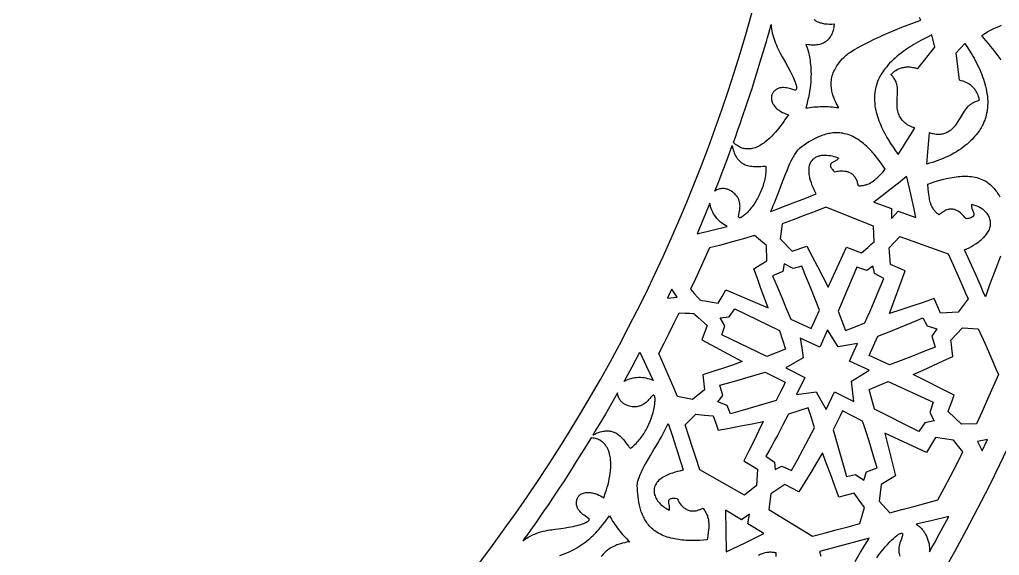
# Model space of a CAD drawing. Extents: x -540 to 540, y -540 to 540.
# Drawn here: x 189.2 to 413.3, y -222.4 to -99.8 of the extents above; entities that cross this region are included whole.
import ezdxf

# ---------------------------------------------------------------- set-up
doc = ezdxf.new("R2010")
doc.units = 0
doc.layers.add('LAYER_1', color=18, linetype='CONTINUOUS')
doc.layers.add('LAYER_2', color=174, linetype='CONTINUOUS')

msp = doc.modelspace()

# ---------------------------------------------------------------- linework, layer by layer
at = {"layer": 'LAYER_1'}
msp.add_lwpolyline([(0, 540, 0.414214), (-540, 0, 0.414214), (0, -540, 0.414214), (540, 0, 0.414214)], format="xyb", close=True, dxfattribs=at)
for points in [[(370.9, -99.78), (371.04, -99.89), (371.18, -100), (371.34, -100.11), (371.57, -100.24), (371.81, -100.35), (372.05, -100.45), (372.3, -100.54), (372.56, -100.61), (372.82, -100.68), (373.08, -100.73), (373.35, -100.77), (373.62, -100.8), (373.9, -100.82), (374.44, -100.85), (374.99, -100.85), (375.53, -100.84), (375.51, -101.09), (375.48, -101.32), (375.44, -101.62), (375.37, -101.96), (375.28, -102.34), (375.22, -102.54), (375.15, -102.75), (375.07, -102.96), (374.98, -103.17), (374.87, -103.38), (374.76, -103.59), (374.63, -103.8), (374.49, -104), (374.34, -104.2), (374.17, -104.39), (373.98, -104.57), (373.78, -104.75), (373.56, -104.91), (373.32, -105.07), (373.06, -105.2), (372.79, -105.33), (372.49, -105.43), (372.18, -105.52), (371.84, -105.59), (371.48, -105.64), (371.17, -105.67), (370.87, -105.68), (370.57, -105.67), (370.26, -105.66), (369.96, -105.64), (369.65, -105.6), (369.05, -105.52), (369.2, -105.92), (369.33, -106.28), (369.49, -106.74), (369.65, -107.32), (369.73, -107.64), (369.81, -107.99), (369.88, -108.37), (369.96, -108.77), (370.02, -109.2), (370.08, -109.65), (370.14, -110.13), (370.18, -110.63), (370.21, -111.15), (370.23, -111.7), (370.24, -112.27), (370.23, -112.87), (370.2, -113.49), (370.16, -114.13), (370.1, -114.79), (370.02, -115.48), (369.92, -116.19), (369.79, -116.92), (369.64, -117.67), (369.47, -118.45), (369.26, -119.24), (369.03, -120.06), (369.5, -119.99), (369.97, -119.92), (370.44, -119.87), (370.91, -119.82), (371.38, -119.78), (371.85, -119.76), (372.33, -119.74), (372.8, -119.73), (373.27, -119.72), (373.75, -119.73), (374.22, -119.75), (374.69, -119.78), (375.17, -119.81), (375.64, -119.86), (376.1, -119.92), (376.57, -119.98), (376.41, -119.7), (376.22, -119.37), (376.02, -118.99), (375.82, -118.57), (375.61, -118.11), (375.42, -117.62), (375.33, -117.36), (375.24, -117.09), (375.16, -116.82), (375.09, -116.53), (375.03, -116.24), (374.97, -115.95), (374.93, -115.64), (374.89, -115.34), (374.87, -115.02), (374.86, -114.7), (374.86, -114.38), (374.88, -114.05), (374.91, -113.72), (374.96, -113.38), (375.03, -113.04), (375.11, -112.7), (375.22, -112.35), (375.34, -112), (375.49, -111.65), (375.66, -111.3), (375.9, -110.86), (376.16, -110.43), (376.44, -110.02), (376.75, -109.61), (377.07, -109.22), (377.4, -108.85), (377.74, -108.48), (378.1, -108.13), (378.28, -107.96), (378.48, -107.8), (378.71, -107.62), (378.96, -107.45), (379.24, -107.26), (379.55, -107.07), (380.22, -106.67), (380.99, -106.24), (381.86, -105.78), (382.81, -105.29), (383.84, -104.76), (384.54, -104.42), (385.25, -104.08), (385.95, -103.75), (386.66, -103.42), (388.09, -102.79), (389.53, -102.18), (390.98, -101.6), (392.44, -101.03), (393.9, -100.47), (395.37, -99.93), (395.03, -99.38)], [(413.73, -109.07), (413.27, -108.43), (412.79, -107.79), (412.31, -107.15), (411.82, -106.52), (411.33, -105.9), (410.82, -105.28), (410.32, -104.66), (409.8, -104.05), (409.28, -103.45), (409.96, -103.02), (410.63, -102.63), (411.29, -102.27), (411.93, -101.95), (412.56, -101.65), (413.18, -101.38), (413.79, -101.14)], [(413.55, -153.95), (412.87, -155.8), (412.11, -157.78), (411.6, -159.15), (411.1, -160.53), (410.14, -163.3), (409.57, -161.94), (408.99, -160.59), (407.8, -157.89), (406.58, -155.19), (405.36, -152.51), (405.86, -152.28), (406.38, -152.02), (406.91, -151.74), (407.43, -151.44), (407.95, -151.11), (408.46, -150.76), (408.71, -150.58), (408.95, -150.39), (409.18, -150.2), (409.41, -150), (409.62, -149.8), (409.83, -149.59), (410.03, -149.38), (410.22, -149.16), (410.39, -148.94), (410.56, -148.71), (410.7, -148.48), (410.84, -148.25), (410.96, -148.01), (411.06, -147.76), (411.15, -147.51), (411.22, -147.26), (411.27, -147), (411.3, -146.74), (411.3, -146.48), (411.29, -146.21), (411.26, -145.95), (411.22, -145.7), (411.16, -145.46), (411.08, -145.22), (410.99, -145), (410.89, -144.79), (410.78, -144.59), (410.66, -144.4), (410.53, -144.22), (410.39, -144.05), (410.25, -143.89), (410.09, -143.73), (409.93, -143.59), (409.77, -143.45), (409.6, -143.32), (409.43, -143.2), (409.08, -142.98), (408.73, -142.79), (408.38, -142.62), (408.04, -142.48), (407.72, -142.36), (407.43, -142.26), (406.95, -142.12), (406.93, -142.21), (406.92, -142.29), (406.92, -142.47), (406.94, -142.65), (406.99, -142.83), (407.05, -143.02), (407.12, -143.21), (407.27, -143.58), (407.34, -143.76), (407.4, -143.94), (407.45, -144.12), (407.48, -144.28), (407.48, -144.44), (407.47, -144.52), (407.46, -144.59), (407.43, -144.66), (407.4, -144.73), (407.35, -144.8), (407.3, -144.86), (407.22, -144.93), (407.14, -145), (406.96, -145.11), (406.76, -145.2), (406.56, -145.27), (406.34, -145.32), (406.13, -145.36), (405.7, -145.44), (405.45, -145.11), (405.29, -144.92), (405.11, -144.71), (404.9, -144.49), (404.67, -144.27), (404.42, -144.06), (404.15, -143.85), (403.86, -143.67), (403.71, -143.58), (403.55, -143.51), (403.39, -143.44), (403.23, -143.37), (403.06, -143.32), (402.88, -143.28), (402.7, -143.24), (402.52, -143.22), (402.33, -143.21), (402.14, -143.21), (401.95, -143.23), (401.75, -143.26), (401.55, -143.31), (401.34, -143.37), (401.09, -143.47), (400.84, -143.58), (400.6, -143.71), (400.37, -143.86), (400.14, -144.01), (399.92, -144.18), (399.49, -144.53), (399.3, -144.38), (399.13, -144.23), (398.97, -144.08), (398.81, -143.92), (398.67, -143.76), (398.54, -143.6), (398.41, -143.43), (398.29, -143.27), (398.08, -142.94), (397.91, -142.6), (397.75, -142.27), (397.63, -141.94), (397.52, -141.62), (397.44, -141.3), (397.37, -141), (397.32, -140.72), (397.24, -140.21), (397.19, -139.79), (397.12, -139.21), (397.07, -138.63), (396.99, -137.47), (397.8, -137.19), (398.63, -136.91), (399.48, -136.66), (400.35, -136.41), (401.22, -136.2), (401.67, -136.1), (402.11, -136.01), (402.56, -135.93), (403, -135.85), (403.45, -135.79), (403.89, -135.74), (404.33, -135.7), (404.77, -135.68), (405.21, -135.66), (405.64, -135.66), (406.08, -135.68), (406.5, -135.71), (406.93, -135.75), (407.34, -135.81), (407.76, -135.89), (408.16, -135.99), (408.56, -136.1), (408.95, -136.24), (409.33, -136.39), (409.71, -136.57), (410.08, -136.76), (410.43, -136.98), (410.7, -137.17), (410.95, -137.36), (411.2, -137.56), (411.44, -137.78), (411.67, -138), (411.9, -138.23), (412.11, -138.48), (412.32, -138.73), (412.52, -138.98), (412.71, -139.25), (412.89, -139.52), (413.07, -139.8), (413.24, -140.09), (413.4, -140.38)], [(312.78, -222.45), (313.4, -222.23), (313.99, -222), (314.56, -221.76), (315.12, -221.51), (315.65, -221.24), (316.17, -220.97), (316.67, -220.68), (317.15, -220.39), (317.61, -220.09), (318.05, -219.79), (318.48, -219.48), (318.89, -219.17), (319.29, -218.85), (319.67, -218.53), (320.03, -218.21), (320.38, -217.88), (320.71, -217.56), (321.03, -217.24), (321.33, -216.92), (321.62, -216.6), (322.15, -215.98), (322.64, -215.38), (323.07, -214.81), (323.46, -214.28), (324.11, -213.35), (324.34, -213.76), (324.59, -214.17), (324.84, -214.57), (325.1, -214.97), (325.36, -215.37), (325.64, -215.75), (325.92, -216.14), (326.21, -216.51), (326.51, -216.89), (326.81, -217.25), (327.12, -217.61), (327.44, -217.97), (327.77, -218.31), (328.1, -218.65), (328.44, -218.99), (328.78, -219.31), (328.44, -219.36), (328.05, -219.43), (327.62, -219.52), (327.15, -219.64), (326.64, -219.78), (326.12, -219.95), (325.85, -220.05), (325.58, -220.17), (325.31, -220.29), (325.03, -220.42), (324.76, -220.56), (324.48, -220.72), (324.21, -220.88), (323.94, -221.06), (323.68, -221.25), (323.41, -221.46), (323.16, -221.68), (322.91, -221.92), (322.67, -222.17), (322.43, -222.43), (322.21, -222.71)], [(385.31, -222.95), (385.76, -222.31), (386.23, -221.68), (386.72, -221.08), (387.22, -220.48), (387.73, -219.91), (388.26, -219.35), (388.68, -218.93), (389.09, -218.54), (389.47, -218.2), (389.83, -217.9), (390, -217.78), (390.16, -217.67), (390.32, -217.57), (390.47, -217.49), (390.61, -217.43), (390.75, -217.39), (390.88, -217.37), (391, -217.37), (391.06, -217.39), (391.11, -217.41), (391.15, -217.44), (391.17, -217.48), (391.19, -217.54), (391.2, -217.6), (391.19, -217.75), (391.15, -217.93), (391.09, -218.14), (390.91, -218.65), (390.7, -219.24), (390.59, -219.57), (390.5, -219.9), (390.41, -220.25), (390.35, -220.61), (390.31, -220.97), (390.3, -221.15), (390.3, -221.33), (390.31, -221.52), (390.34, -221.75), (390.38, -222), (390.45, -222.28), (390.53, -222.58)], [(380.32, -223.82), (381.58, -221.67), (382.06, -220.86), (382.55, -220.06), (383.05, -219.27), (383.55, -218.48), (380.72, -219.27), (377.89, -220.05), (376.47, -220.43), (375.05, -220.8), (373.63, -221.17), (372.2, -221.52), (372.33, -222.06), (372.45, -222.62)], [(362.24, -222.7), (362.23, -222.43), (362.23, -221.88), (362.01, -221.82), (361.78, -221.78), (361.56, -221.75), (361.34, -221.73), (361.13, -221.72), (360.92, -221.71), (360.72, -221.72), (360.52, -221.73), (360.13, -221.77), (359.76, -221.85), (359.41, -221.94), (359.07, -222.05), (358.76, -222.17), (358.46, -222.3), (358.19, -222.43)]]:
    msp.add_lwpolyline(points, dxfattribs=at)
for points in [[(361.11, -100.99), (361.14, -101.47), (361.2, -101.95), (361.27, -102.44), (361.37, -102.91), (361.49, -103.39), (361.62, -103.86), (361.77, -104.33), (361.94, -104.8), (362.12, -105.26), (362.31, -105.72), (362.52, -106.17), (362.73, -106.62), (362.95, -107.06), (363.18, -107.49), (363.66, -108.35), (364.33, -109.53), (364.94, -110.62), (365.48, -111.63), (365.72, -112.1), (365.94, -112.56), (366.14, -112.99), (366.32, -113.39), (366.47, -113.78), (366.61, -114.15), (366.72, -114.49), (366.81, -114.81), (366.88, -115.11), (366.92, -115.39), (366.92, -115.5), (366.9, -115.61), (366.88, -115.72), (366.83, -115.83), (366.79, -115.88), (366.75, -115.92), (366.7, -115.95), (366.65, -115.97), (366.58, -115.97), (366.5, -115.96), (366.1, -115.85), (365.59, -115.69), (365.29, -115.6), (364.98, -115.53), (364.65, -115.46), (364.31, -115.41), (363.96, -115.39), (363.78, -115.39), (363.61, -115.4), (363.43, -115.41), (363.26, -115.44), (363.08, -115.47), (362.91, -115.52), (362.74, -115.58), (362.57, -115.65), (362.41, -115.74), (362.25, -115.83), (362.09, -115.95), (361.94, -116.08), (361.79, -116.22), (361.65, -116.39), (361.56, -116.5), (361.48, -116.62), (361.42, -116.74), (361.36, -116.86), (361.31, -116.98), (361.27, -117.1), (361.23, -117.23), (361.21, -117.35), (361.18, -117.6), (361.18, -117.84), (361.21, -118.08), (361.25, -118.31), (361.31, -118.53), (361.38, -118.74), (361.46, -118.94), (361.54, -119.12), (361.63, -119.29), (361.72, -119.43), (361.88, -119.66), (362.03, -119.83), (362.19, -120), (362.36, -120.16), (362.54, -120.31), (362.73, -120.46), (362.92, -120.59), (363.12, -120.72), (363.32, -120.85), (363.74, -121.07), (364.17, -121.28), (364.61, -121.46), (365.05, -121.62), (364.36, -122.63), (364, -123.14), (363.64, -123.65), (363.27, -124.15), (362.89, -124.64), (362.5, -125.12), (362.1, -125.6), (361.69, -126.06), (361.27, -126.5), (360.83, -126.93), (360.37, -127.34), (359.9, -127.72), (359.66, -127.91), (359.42, -128.09), (359.17, -128.26), (358.91, -128.42), (358.65, -128.58), (358.39, -128.73), (358.19, -128.84), (358, -128.93), (357.76, -129.04), (357.46, -129.14), (357.13, -129.25), (356.75, -129.34), (356.55, -129.37), (356.34, -129.4), (356.12, -129.42), (355.9, -129.43), (355.67, -129.43), (355.44, -129.42), (355.2, -129.39), (354.96, -129.35), (354.72, -129.3), (354.47, -129.23), (354.22, -129.14), (353.98, -129.03), (353.73, -128.9), (353.48, -128.75), (353.23, -128.58), (352.98, -128.39), (352.73, -128.17), (352.49, -127.92), (353.02, -126.5), (353.53, -125.08), (354.03, -123.65), (354.52, -122.21), (355.48, -119.34), (356.45, -116.46), (356.74, -115.59), (357.07, -114.56), (357.88, -111.99), (358.87, -108.76), (360.03, -104.88), (360.31, -103.91), (360.58, -102.94)], [(397.87, -103.34), (396.86, -103.83), (395.83, -104.36), (395.32, -104.64), (394.81, -104.92), (394.29, -105.21), (393.78, -105.51), (393.28, -105.82), (392.77, -106.14), (392.28, -106.47), (391.79, -106.81), (391.3, -107.15), (390.83, -107.51), (390.36, -107.87), (389.91, -108.24), (389.47, -108.63), (389.04, -109.02), (388.62, -109.42), (388.22, -109.83), (387.84, -110.25), (387.47, -110.69), (387.12, -111.13), (386.79, -111.58), (386.49, -112.04), (386.2, -112.51), (385.93, -112.99), (385.69, -113.49), (385.48, -113.99), (385.28, -114.51), (385.12, -115.03), (385.05, -115.3), (384.98, -115.57), (384.89, -116.06), (384.82, -116.55), (384.77, -117.04), (384.74, -117.54), (384.74, -118.03), (384.76, -118.53), (384.8, -119.03), (384.86, -119.53), (384.94, -120.02), (385.04, -120.52), (385.16, -121.02), (385.29, -121.51), (385.44, -122.01), (385.6, -122.5), (385.78, -122.99), (385.97, -123.48), (386.17, -123.97), (386.39, -124.45), (386.61, -124.93), (386.85, -125.4), (387.1, -125.88), (387.35, -126.34), (387.61, -126.81), (387.88, -127.27), (388.44, -128.17), (389.01, -129.05), (389.6, -129.9), (390.18, -130.73), (391.15, -129.21), (392.11, -127.68), (393.05, -126.15), (393.98, -124.61), (393.77, -124.55), (393.58, -124.49), (393.34, -124.41), (393.06, -124.3), (392.75, -124.15), (392.42, -123.97), (392.25, -123.87), (392.08, -123.75), (391.91, -123.62), (391.73, -123.49), (391.56, -123.34), (391.39, -123.17), (391.23, -123), (391.07, -122.81), (390.91, -122.61), (390.77, -122.39), (390.63, -122.16), (390.5, -121.91), (390.38, -121.65), (390.27, -121.37), (390.17, -121.08), (390.09, -120.77), (390.02, -120.44), (389.97, -120.09), (389.93, -119.71), (389.91, -119.32), (389.91, -118.93), (389.92, -118.53), (389.96, -117.74), (390.01, -116.94), (390.02, -116.55), (390.03, -116.16), (390.02, -115.77), (389.99, -115.39), (389.93, -115.01), (389.86, -114.64), (389.81, -114.46), (389.75, -114.28), (389.68, -114.1), (389.61, -113.92), (389.51, -113.72), (389.39, -113.51), (389.27, -113.32), (389.14, -113.13), (389, -112.95), (388.85, -112.77), (388.69, -112.6), (388.53, -112.43), (388.66, -112.29), (388.78, -112.17), (388.94, -112.02), (389.14, -111.84), (389.37, -111.66), (389.65, -111.47), (389.96, -111.29), (390.13, -111.2), (390.31, -111.11), (390.51, -111.03), (390.71, -110.96), (390.92, -110.89), (391.14, -110.82), (391.37, -110.77), (391.61, -110.73), (391.85, -110.69), (392.11, -110.67), (392.38, -110.66), (392.66, -110.66), (392.95, -110.68), (393.25, -110.71), (393.56, -110.76), (393.87, -110.82), (394.29, -110.93), (394.7, -111.05), (398.53, -106.11)], [(405.44, -105.31), (406.05, -106.23), (406.66, -107.19), (406.95, -107.68), (407.24, -108.18), (407.53, -108.68), (407.8, -109.2), (408.07, -109.71), (408.34, -110.23), (408.59, -110.76), (408.83, -111.29), (409.06, -111.83), (409.28, -112.37), (409.48, -112.91), (409.68, -113.46), (409.85, -114), (410.02, -114.55), (410.16, -115.1), (410.29, -115.65), (410.4, -116.2), (410.49, -116.76), (410.57, -117.31), (410.62, -117.86), (410.65, -118.41), (410.66, -118.95), (410.64, -119.5), (410.6, -120.04), (410.54, -120.58), (410.45, -121.12), (410.33, -121.65), (410.19, -122.17), (410.08, -122.53), (409.96, -122.85), (409.8, -123.26), (409.58, -123.73), (409.45, -124), (409.3, -124.28), (409.13, -124.57), (408.95, -124.87), (408.75, -125.19), (408.53, -125.51), (408.29, -125.84), (408.02, -126.18), (407.74, -126.53), (407.43, -126.88), (407.1, -127.24), (406.74, -127.59), (406.36, -127.95), (405.96, -128.31), (405.52, -128.67), (405.06, -129.03), (404.57, -129.38), (404.05, -129.73), (403.51, -130.07), (402.93, -130.41), (402.31, -130.74), (401.67, -131.05), (401.07, -131.33), (400.47, -131.59), (399.85, -131.84), (399.24, -132.07), (398.62, -132.3), (397.99, -132.52), (397.37, -132.72), (396.74, -132.92), (396.9, -131.11), (397.05, -129.29), (397.19, -127.48), (397.31, -125.66), (397.5, -125.73), (397.69, -125.8), (397.92, -125.87), (398.2, -125.93), (398.53, -125.99), (398.88, -126.04), (399.08, -126.05), (399.28, -126.05), (399.48, -126.05), (399.69, -126.04), (399.91, -126.02), (400.13, -125.99), (400.36, -125.94), (400.59, -125.88), (400.83, -125.81), (401.06, -125.72), (401.3, -125.62), (401.54, -125.5), (401.78, -125.37), (402.02, -125.21), (402.27, -125.03), (402.51, -124.84), (402.74, -124.62), (402.98, -124.38), (403.26, -124.06), (403.51, -123.73), (403.76, -123.38), (403.99, -123.02), (404.43, -122.28), (404.87, -121.54), (405.09, -121.18), (405.32, -120.82), (405.56, -120.47), (405.81, -120.14), (406.08, -119.82), (406.22, -119.67), (406.37, -119.53), (406.52, -119.39), (406.68, -119.26), (406.84, -119.13), (407.01, -119.01), (407.21, -118.89), (407.42, -118.77), (407.63, -118.67), (407.85, -118.57), (408.07, -118.49), (408.29, -118.41), (408.52, -118.34), (408.74, -118.28), (408.71, -118.09), (408.68, -117.91), (408.62, -117.69), (408.55, -117.43), (408.45, -117.14), (408.32, -116.82), (408.15, -116.49), (408.05, -116.31), (407.94, -116.14), (407.82, -115.96), (407.69, -115.79), (407.55, -115.61), (407.39, -115.44), (407.22, -115.27), (407.04, -115.1), (406.84, -114.93), (406.63, -114.77), (406.41, -114.62), (406.16, -114.47), (405.9, -114.33), (405.63, -114.2), (405.33, -114.08), (405.02, -113.96), (404.62, -113.84), (404.2, -113.72), (403.45, -107.42)], [(375.6, -134.65), (376.01, -134.56), (376.26, -134.52), (376.55, -134.49), (376.85, -134.46), (377.17, -134.45), (377.51, -134.45), (377.86, -134.48), (378.21, -134.54), (378.38, -134.58), (378.55, -134.62), (378.73, -134.68), (378.9, -134.74), (379.06, -134.82), (379.23, -134.9), (379.39, -135), (379.55, -135.11), (379.7, -135.22), (379.85, -135.36), (379.99, -135.5), (380.12, -135.66), (380.25, -135.83), (380.37, -136.01), (380.48, -136.23), (380.59, -136.44), (380.68, -136.67), (380.76, -136.89), (380.83, -137.13), (380.89, -137.36), (380.99, -137.83), (381.24, -137.84), (381.48, -137.84), (381.72, -137.83), (381.96, -137.8), (382.18, -137.77), (382.4, -137.73), (382.61, -137.68), (382.82, -137.62), (383.02, -137.55), (383.22, -137.48), (383.59, -137.31), (383.94, -137.13), (384.26, -136.93), (384.56, -136.72), (384.84, -136.51), (385.1, -136.29), (385.33, -136.08), (385.73, -135.69), (386.05, -135.36), (386.64, -134.73), (387.23, -134.09), (386.77, -133.4), (386.29, -132.71), (385.78, -132.01), (385.25, -131.33), (384.7, -130.66), (384.41, -130.33), (384.12, -130), (383.83, -129.68), (383.52, -129.37), (383.22, -129.07), (382.9, -128.78), (382.58, -128.49), (382.26, -128.21), (381.93, -127.95), (381.59, -127.69), (381.25, -127.45), (380.9, -127.22), (380.55, -127.01), (380.19, -126.8), (379.83, -126.62), (379.46, -126.45), (379.08, -126.29), (378.7, -126.16), (378.32, -126.04), (377.92, -125.94), (377.53, -125.85), (377.12, -125.79), (376.81, -125.76), (376.49, -125.74), (376.18, -125.73), (375.86, -125.74), (375.54, -125.75), (375.23, -125.78), (374.91, -125.82), (374.59, -125.87), (374.28, -125.93), (373.96, -126), (373.65, -126.08), (373.34, -126.17), (373.03, -126.27), (372.72, -126.37), (372.41, -126.49), (372.1, -126.61), (371.5, -126.88), (370.9, -127.17), (370.31, -127.49), (369.74, -127.82), (369.18, -128.18), (368.64, -128.55), (368.12, -128.93), (367.61, -129.32), (367.43, -129.47), (367.26, -129.64), (367.09, -129.82), (366.93, -130.02), (366.76, -130.24), (366.6, -130.47), (366.44, -130.72), (366.28, -130.98), (366.12, -131.26), (365.97, -131.55), (365.65, -132.19), (365.34, -132.87), (365.02, -133.61), (364.7, -134.41), (364.36, -135.25), (363.67, -137.07), (362.91, -139.06), (362.5, -140.11), (362.07, -141.2), (361.81, -141.83), (361.54, -142.47), (361.26, -143.1), (360.96, -143.72), (362.27, -143.25), (363.58, -142.76), (366.19, -141.77), (368.79, -140.75), (371.38, -139.73), (371.15, -139.27), (370.93, -138.78), (370.71, -138.28), (370.5, -137.76), (370.31, -137.22), (370.14, -136.67), (370, -136.12), (369.94, -135.85), (369.88, -135.58), (369.84, -135.3), (369.81, -135.03), (369.79, -134.77), (369.78, -134.5), (369.78, -134.24), (369.79, -133.99), (369.82, -133.73), (369.85, -133.49), (369.91, -133.25), (369.97, -133.01), (370.06, -132.79), (370.15, -132.57), (370.27, -132.36), (370.4, -132.16), (370.55, -131.97), (370.72, -131.79), (370.85, -131.66), (370.99, -131.55), (371.14, -131.45), (371.29, -131.35), (371.45, -131.26), (371.61, -131.19), (371.78, -131.12), (371.96, -131.06), (372.14, -131.01), (372.32, -130.96), (372.51, -130.92), (372.7, -130.89), (373.08, -130.86), (373.48, -130.85), (373.88, -130.86), (374.28, -130.9), (374.68, -130.96), (375.08, -131.04), (375.47, -131.13), (375.84, -131.24), (376.21, -131.37), (376.55, -131.51), (376.52, -131.58), (376.48, -131.65), (376.37, -131.78), (376.25, -131.89), (376.11, -132), (375.95, -132.1), (375.78, -132.19), (375.44, -132.36), (375.28, -132.45), (375.13, -132.54), (374.99, -132.64), (374.87, -132.74), (374.77, -132.85), (374.73, -132.91), (374.7, -132.97), (374.68, -133.04), (374.67, -133.11), (374.67, -133.18), (374.67, -133.26), (374.69, -133.36), (374.72, -133.46), (374.8, -133.65), (374.9, -133.83), (375.02, -134.01), (375.16, -134.17), (375.3, -134.34)], [(352.23, -128.62), (352.31, -129.08), (352.38, -129.36), (352.46, -129.67), (352.56, -129.99), (352.68, -130.33), (352.83, -130.68), (353, -131.02), (353.1, -131.2), (353.2, -131.37), (353.32, -131.54), (353.44, -131.7), (353.57, -131.86), (353.71, -132.02), (353.85, -132.17), (354.01, -132.32), (354.18, -132.46), (354.36, -132.59), (354.54, -132.72), (354.74, -132.83), (354.95, -132.94), (355.17, -133.04), (355.4, -133.12), (355.65, -133.2), (356.02, -133.29), (356.37, -133.35), (356.72, -133.4), (357.05, -133.43), (357.37, -133.45), (357.68, -133.45), (358.25, -133.44), (358.76, -133.41), (359.21, -133.38), (359.42, -133.38), (359.6, -133.38), (359.77, -133.4), (359.92, -133.43), (359.93, -133.79), (359.92, -134.14), (359.9, -134.5), (359.88, -134.86), (359.84, -135.22), (359.79, -135.58), (359.73, -135.94), (359.66, -136.3), (359.59, -136.66), (359.5, -137.02), (359.4, -137.37), (359.3, -137.72), (359.18, -138.08), (359.06, -138.42), (358.93, -138.77), (358.79, -139.12), (358.64, -139.46), (358.49, -139.79), (358.32, -140.13), (358.15, -140.46), (357.98, -140.78), (357.79, -141.1), (357.6, -141.42), (357.4, -141.73), (357.2, -142.04), (356.99, -142.34), (356.77, -142.64), (356.55, -142.93), (356.32, -143.21), (356.09, -143.49), (355.85, -143.76), (355.6, -144.02), (355.5, -144.12), (355.27, -144.33), (354.95, -144.61), (354.77, -144.75), (354.59, -144.88), (354.41, -145), (354.23, -145.09), (354.07, -145.15), (354, -145.17), (353.93, -145.17), (353.87, -145.17), (353.82, -145.15), (353.77, -145.12), (353.73, -145.07), (353.7, -145.01), (353.68, -144.94), (353.67, -144.84), (353.67, -144.73), (353.69, -144.58), (353.72, -144.41), (353.8, -144.03), (353.89, -143.58), (353.94, -143.34), (353.97, -143.08), (353.99, -142.81), (354, -142.53), (353.99, -142.24), (353.95, -141.94), (353.9, -141.64), (353.81, -141.32), (353.76, -141.17), (353.69, -141.01), (353.62, -140.84), (353.54, -140.68), (353.45, -140.52), (353.33, -140.34), (353.18, -140.15), (353, -139.94), (352.8, -139.73), (352.57, -139.52), (352.32, -139.31), (352.05, -139.12), (351.75, -138.94), (351.6, -138.86), (351.44, -138.79), (351.27, -138.72), (351.1, -138.66), (350.93, -138.61), (350.75, -138.57), (350.57, -138.53), (350.38, -138.51), (350.19, -138.5), (349.99, -138.5), (349.8, -138.51), (349.59, -138.54), (349.39, -138.57), (349.18, -138.63), (348.93, -138.71), (348.69, -138.81), (348.46, -138.93), (348.24, -139.07), (348.77, -137.78), (349.28, -136.48), (349.78, -135.17), (350.28, -133.86), (351.25, -131.24)], [(388.69, -145.26), (388.7, -145.28), (390.2, -143.66), (394.23, -145.15), (393.73, -142.8), (393.21, -140.46), (392.67, -138.12), (392.12, -135.78), (392.11, -135.78), (392.1, -135.77), (390.24, -137.25), (388.37, -138.72), (386.48, -140.17), (384.58, -141.6), (388.62, -143.08), (388.68, -145.27)], [(344.18, -148.87), (347.63, -148.02), (351.07, -147.15), (350.7, -146.96), (350.33, -146.75), (349.98, -146.51), (349.64, -146.24), (349.31, -145.95), (349, -145.64), (348.71, -145.32), (348.43, -144.97), (348.18, -144.61), (347.94, -144.24), (347.74, -143.86), (347.55, -143.47), (347.39, -143.07), (347.26, -142.66), (347.21, -142.46), (347.16, -142.25), (347.12, -142.05), (347.09, -141.84)], [(369.25, -151.69), (370.48, -154.02), (371.71, -156.36), (372.92, -158.7), (374.13, -161.05), (378.39, -151.94), (381.82, -153.2), (383.24, -151.95), (383.95, -151.32), (384.66, -150.68), (384.54, -147.12), (373.66, -142.73), (371.16, -143.72), (368.65, -144.69), (366.13, -145.64), (363.6, -146.56), (363.17, -149.98), (365.94, -152.83)], [(350.75, -161.68), (360.4, -165.78), (359.6, -163.55), (358.79, -161.33), (357.98, -159.11), (357.16, -156.89), (358.64, -155.96), (359.37, -155.49), (360.11, -155.01), (360.08, -151.5), (357.32, -149.23), (354.76, -149.97), (352.2, -150.7), (349.63, -151.41), (348.34, -151.76), (347.05, -152.09), (344.88, -156.8), (343.8, -159.15), (342.7, -161.5), (343.62, -162.55), (344.29, -163.32), (344.71, -163.8), (344.83, -163.94), (344.9, -163.99), (345, -164.03), (345.23, -164.07), (346.02, -164.21), (347.28, -164.41), (348.99, -164.7), (349.88, -163.19)], [(398.4, -163.67), (395.86, -164.54), (393.32, -165.41), (390.77, -166.27), (388.22, -167.11), (391.78, -157.32), (388.44, -155.86), (388.3, -153.95), (388.21, -152.99), (388.12, -152.04), (390.57, -149.43), (401.61, -153.41), (402.77, -155.97), (403.92, -158.54), (405.05, -161.12), (405.6, -162.42), (406.15, -163.71), (403.89, -166.8), (399.86, -167)], [(361.46, -158.44), (362.51, -160.92), (363.54, -163.41), (364.57, -165.9), (365.59, -168.4), (370.24, -170.54), (372.15, -166.31), (371.17, -163.78), (370.17, -161.27), (369.14, -158.76), (368.1, -156.26), (366.14, -156.8), (364.13, -155.71), (363.76, -157.5)], [(378.09, -170.97), (380.32, -170.12), (382.53, -169.25), (383.1, -167.98), (383.66, -166.72), (384.74, -164.17), (385.81, -161.61), (386.87, -159.05), (384.75, -157.94), (384.59, -157.1), (384.41, -156.26), (382.99, -157.22), (380.69, -156.51), (379.65, -159.03), (378.6, -161.54), (377.52, -164.05), (376.98, -165.3), (376.42, -166.54)], [(337.38, -163.6), (339.59, -163.36), (339.6, -163.35), (339.6, -163.35), (338.42, -161.48), (337.9, -162.54)], [(345.25, -173.12), (354.48, -178.1), (352.24, -178.88), (350, -179.63), (347.75, -180.37), (345.49, -181.1), (345.85, -184.57), (343.14, -186.76), (339.66, -186.04), (338.62, -183.57), (337.57, -181.11), (336.51, -178.65), (335.44, -176.2), (336.62, -173.89), (337.78, -171.57), (338.92, -169.25), (340.05, -166.91), (341.44, -166.98), (342.47, -167.03), (343.12, -167.06), (343.3, -167.07), (343.38, -167.09), (343.47, -167.15), (343.65, -167.29), (344.25, -167.83), (345.19, -168.68), (346.47, -169.84)], [(349.48, -168.11), (351.52, -167.83), (352.78, -166.03), (363.04, -170.97), (363.71, -173.12), (364.37, -175.27), (360.14, -176.9), (349.87, -171.97), (350.52, -169.87)], [(398.67, -174.75), (396.06, -175.78), (393.45, -176.81), (390.83, -177.82), (388.21, -178.82), (383.56, -176.68), (385.54, -172.29), (388.13, -171.26), (390.71, -170.21), (393.29, -169.14), (394.57, -168.59), (395.85, -168.04), (396.79, -169.93), (398.98, -170.61), (397.91, -172.28)], [(371.42, -185.04), (372.55, -187.04), (373.67, -189.03), (375.63, -185.03), (380.03, -187.2), (379.47, -182.53), (381.49, -181.31), (382.5, -180.7), (383.51, -180.08), (379.07, -177.99), (380.9, -173.93), (378.66, -174.32), (376.41, -174.69), (374.02, -170.79), (372.22, -174.78), (367.78, -172.69), (368.11, -174.96), (368.43, -177.22), (364.45, -179.53), (368.85, -181.7), (366.92, -185.62)], [(402.96, -185.74), (393.58, -181.04), (395.87, -180.02), (398.15, -178.99), (400.43, -177.95), (402.7, -176.9), (402.48, -175.02), (402.37, -174.08), (402.24, -173.15), (404.88, -170.35), (408.48, -170.6), (409.66, -173.19), (410.83, -175.8), (411.98, -178.41), (412.55, -179.72), (413.1, -181.04), (410.61, -186.69), (409.36, -189.51), (408.1, -192.32), (404.64, -192.4), (401.61, -189.52), (401.95, -188.58), (402.29, -187.64)], [(331.1, -175.96), (332.62, -179.2), (334.12, -182.44), (333.74, -182.27), (333.35, -182.12), (332.94, -182), (332.52, -181.9), (332.09, -181.82), (331.65, -181.77), (331.21, -181.75), (330.77, -181.75), (330.33, -181.77), (329.9, -181.82), (329.47, -181.9), (329.04, -182), (328.63, -182.12), (328.23, -182.27), (327.85, -182.44), (327.66, -182.54), (327.48, -182.64), (328.41, -180.99), (329.32, -179.32)], [(349.38, -183.49), (351.99, -182.78), (354.59, -182.05), (357.18, -181.29), (358.47, -180.91), (359.76, -180.51), (364.35, -182.81), (363.83, -183.85), (363.31, -184.89), (362.78, -185.92), (362.24, -186.95), (359.65, -187.74), (357.05, -188.52), (354.45, -189.29), (351.84, -190.05), (351.03, -188.17), (348.92, -187.28), (350.06, -185.87)], [(383.52, -184.48), (387.85, -182.66), (398.21, -187.4), (397.44, -189.75), (398.41, -191.65), (396.31, -192.06), (394.92, -194.11), (384.75, -188.98)], [(320.32, -194.9), (320.52, -194.79), (320.76, -194.67), (321.03, -194.54), (321.33, -194.42), (321.65, -194.3), (322.01, -194.18), (322.38, -194.09), (322.78, -194.01), (322.98, -193.98), (323.19, -193.96), (323.4, -193.95), (323.61, -193.94), (323.82, -193.95), (324.04, -193.96), (324.26, -193.99), (324.47, -194.03), (324.69, -194.08), (324.91, -194.14), (325.13, -194.22), (325.35, -194.31), (325.57, -194.42), (325.78, -194.54), (325.99, -194.67), (326.21, -194.83), (326.49, -195.06), (326.75, -195.29), (326.98, -195.53), (327.2, -195.76), (327.4, -196), (327.59, -196.23), (327.91, -196.66), (328.2, -197.07), (328.45, -197.42), (328.56, -197.57), (328.68, -197.71), (328.79, -197.82), (328.91, -197.91), (329.18, -197.71), (329.45, -197.49), (329.71, -197.27), (329.96, -197.03), (330.21, -196.79), (330.45, -196.54), (330.69, -196.28), (330.92, -196.02), (331.14, -195.75), (331.35, -195.47), (331.56, -195.19), (331.77, -194.9), (331.96, -194.6), (332.15, -194.3), (332.33, -194), (332.51, -193.69), (332.68, -193.37), (332.84, -193.06), (333.14, -192.41), (333.42, -191.75), (333.67, -191.09), (333.89, -190.41), (334.09, -189.74), (334.26, -189.06), (334.4, -188.38), (334.43, -188.21), (334.48, -187.83), (334.54, -187.31), (334.56, -187.04), (334.57, -186.76), (334.56, -186.5), (334.54, -186.27), (334.52, -186.16), (334.49, -186.07), (334.46, -185.98), (334.43, -185.91), (334.38, -185.85), (334.33, -185.81), (334.27, -185.79), (334.21, -185.79), (334.13, -185.8), (334.04, -185.84), (333.95, -185.9), (333.85, -185.98), (333.74, -186.09), (333.62, -186.22), (333.37, -186.52), (333.07, -186.87), (332.9, -187.05), (332.72, -187.24), (332.52, -187.42), (332.3, -187.6), (332.06, -187.77), (331.81, -187.93), (331.53, -188.07), (331.23, -188.2), (330.91, -188.3), (330.73, -188.35), (330.56, -188.38), (330.37, -188.41), (330.16, -188.43), (329.91, -188.43), (329.64, -188.42), (329.34, -188.4), (329.04, -188.35), (328.72, -188.28), (328.4, -188.19), (328.07, -188.07), (327.91, -188), (327.75, -187.92), (327.6, -187.83), (327.45, -187.74), (327.3, -187.63), (327.15, -187.52), (327.01, -187.4), (326.88, -187.27), (326.75, -187.13), (326.63, -186.97), (326.52, -186.81), (326.41, -186.64), (326.31, -186.45), (326.23, -186.26), (326.14, -186.01), (326.07, -185.76), (326.02, -185.51), (326, -185.25), (324.6, -187.68), (323.2, -190.1), (321.77, -192.5), (321.05, -193.7)], [(349.01, -193.81), (351.6, -193.33), (354.17, -192.82), (356.74, -192.3), (359.31, -191.76), (358.23, -194.02), (357.13, -196.28), (356.01, -198.53), (354.88, -200.78), (358, -202.67), (357.8, -206.46), (355, -208.61), (344.77, -202.85), (343.96, -200.28), (343.14, -197.71), (342.3, -195.15), (341.45, -192.58), (343.9, -190.14), (345.87, -190.34), (347.85, -190.52), (348.44, -192.17)], [(362.03, -202.8), (363.57, -202.02), (365.77, -202.99), (366.45, -201.78), (367.12, -200.57), (368.42, -198.13), (369.71, -195.67), (371, -193.22), (370.32, -190.96), (369.61, -188.7), (365.07, -190.13), (363.8, -192.54), (362.54, -194.96), (361.9, -196.16), (361.25, -197.36), (360.59, -198.56), (359.92, -199.75), (361.91, -201.1), (361.96, -201.95)], [(385.35, -202.38), (384.55, -199.7), (383.74, -197.02), (382.9, -194.35), (382.47, -193.02), (382.03, -191.69), (377.45, -189.39), (376.92, -190.47), (376.38, -191.54), (375.83, -192.61), (375.27, -193.68), (376.06, -196.35), (376.84, -199.02), (377.61, -201.7), (378.37, -204.38), (380.41, -203.92), (382.31, -205.2), (382.93, -203.32)], [(339.61, -209.38), (339.7, -209.59), (339.81, -209.79), (339.94, -210.03), (340.11, -210.31), (340.32, -210.61), (340.57, -210.92), (340.7, -211.07), (340.85, -211.22), (341.01, -211.37), (341.17, -211.51), (341.35, -211.64), (341.53, -211.76), (341.72, -211.88), (341.93, -211.98), (342.14, -212.07), (342.37, -212.15), (342.6, -212.21), (342.85, -212.25), (343.1, -212.27), (343.36, -212.27), (343.64, -212.25), (343.93, -212.2), (344.22, -212.13), (344.53, -212.03), (344.77, -211.94), (345, -211.83), (345.46, -211.6), (345.62, -211.79), (345.78, -211.99), (345.91, -212.18), (346.04, -212.38), (346.16, -212.58), (346.26, -212.78), (346.36, -212.98), (346.44, -213.18), (346.52, -213.38), (346.58, -213.58), (346.69, -213.97), (346.77, -214.36), (346.82, -214.74), (346.85, -215.1), (346.86, -215.46), (346.85, -215.79), (346.83, -216.11), (346.78, -216.67), (346.73, -217.12), (346.62, -217.99), (346.49, -218.86), (345.65, -218.93), (344.78, -218.99), (343.9, -219.02), (343.01, -219.04), (342.57, -219.03), (342.12, -219.02), (341.67, -219), (341.22, -218.97), (340.78, -218.93), (340.33, -218.88), (339.89, -218.82), (339.46, -218.75), (339.02, -218.67), (338.59, -218.58), (338.17, -218.48), (337.75, -218.37), (337.34, -218.24), (336.94, -218.1), (336.54, -217.94), (336.16, -217.78), (335.78, -217.6), (335.41, -217.4), (335.05, -217.19), (334.71, -216.96), (334.37, -216.72), (334.05, -216.46), (333.74, -216.18), (333.45, -215.89), (333.24, -215.66), (333.04, -215.42), (332.85, -215.18), (332.67, -214.93), (332.5, -214.68), (332.34, -214.42), (332.18, -214.15), (332.04, -213.87), (331.9, -213.6), (331.77, -213.31), (331.65, -213.02), (331.53, -212.73), (331.42, -212.43), (331.32, -212.13), (331.14, -211.52), (330.98, -210.9), (330.85, -210.27), (330.75, -209.64), (330.66, -209), (330.59, -208.37), (330.54, -207.73), (330.51, -207.1), (330.49, -206.48), (330.5, -206.32), (330.51, -206.16), (330.53, -205.98), (330.56, -205.8), (330.64, -205.42), (330.76, -205.02), (330.9, -204.58), (331.08, -204.13), (331.29, -203.64), (331.53, -203.13), (331.79, -202.6), (332.08, -202.05), (332.39, -201.47), (332.73, -200.86), (333.48, -199.59), (334.3, -198.22), (334.74, -197.5), (335.17, -196.77), (335.59, -196.03), (336, -195.29), (336.41, -194.55), (336.8, -193.8), (337.19, -193.04), (337.56, -192.28), (338.45, -194.94), (339.33, -197.6), (339.76, -198.94), (340.18, -200.27), (340.6, -201.61), (341.01, -202.95), (340.66, -203.02), (340.23, -203.12), (339.73, -203.24), (339.17, -203.39), (338.57, -203.58), (338.26, -203.68), (337.95, -203.8), (337.64, -203.92), (337.33, -204.06), (337.02, -204.2), (336.72, -204.36), (336.43, -204.53), (336.15, -204.7), (335.88, -204.89), (335.62, -205.09), (335.38, -205.31), (335.16, -205.53), (334.96, -205.77), (334.78, -206.02), (334.63, -206.29), (334.57, -206.43), (334.51, -206.57), (334.46, -206.71), (334.41, -206.86), (334.38, -207.01), (334.35, -207.17), (334.33, -207.33), (334.32, -207.49), (334.32, -207.65), (334.33, -207.82), (334.34, -208), (334.37, -208.18), (334.41, -208.36), (334.46, -208.54), (334.55, -208.83), (334.67, -209.12), (334.81, -209.39), (334.97, -209.65), (335.14, -209.91), (335.33, -210.16), (335.54, -210.4), (335.76, -210.63), (335.99, -210.85), (336.23, -211.06), (336.48, -211.26), (336.73, -211.45), (336.99, -211.63), (337.26, -211.8), (337.53, -211.96), (337.8, -212.11), (337.83, -212.04), (337.86, -211.97), (337.89, -211.8), (337.9, -211.63), (337.89, -211.45), (337.87, -211.27), (337.83, -211.08), (337.75, -210.7), (337.72, -210.52), (337.69, -210.34), (337.68, -210.17), (337.68, -210.02), (337.7, -209.87), (337.73, -209.8), (337.76, -209.74), (337.79, -209.68), (337.84, -209.63), (337.89, -209.58), (337.96, -209.53), (338.05, -209.48), (338.14, -209.44), (338.34, -209.38), (338.54, -209.35), (338.75, -209.33), (338.97, -209.33), (339.18, -209.35)], [(396.64, -198.88), (387.12, -194.5), (387.76, -196.91), (388.37, -199.34), (388.97, -201.76), (389.55, -204.19), (386.32, -206.17), (385.83, -210), (388.29, -212.67), (391.04, -211.95), (393.79, -211.22), (396.53, -210.48), (399.27, -209.73), (400.72, -207.01), (402.15, -204.27), (403.56, -201.52), (404.94, -198.77), (402.86, -196.03), (398.71, -195.45)], [(304.31, -219.1), (304.62, -218.88), (304.93, -218.67), (305.23, -218.47), (305.54, -218.28), (305.84, -218.11), (306.15, -217.95), (306.45, -217.8), (306.75, -217.67), (307.04, -217.54), (307.33, -217.42), (307.91, -217.21), (308.46, -217.04), (309, -216.9), (309.52, -216.78), (310.02, -216.69), (310.49, -216.61), (310.93, -216.55), (311.73, -216.45), (312.38, -216.37), (313.62, -216.17), (314.77, -215.98), (315.82, -215.78), (316.3, -215.68), (316.76, -215.57), (317.18, -215.46), (317.58, -215.35), (317.95, -215.23), (318.29, -215.11), (318.6, -214.98), (318.87, -214.84), (319.12, -214.7), (319.33, -214.55), (319.38, -214.48), (319.42, -214.42), (319.46, -214.34), (319.49, -214.24), (319.49, -214.2), (319.49, -214.15), (319.47, -214.1), (319.45, -214.05), (319.42, -214), (319.37, -213.96), (319.03, -213.72), (318.58, -213.41), (318.33, -213.23), (318.07, -213.04), (317.81, -212.82), (317.56, -212.58), (317.33, -212.33), (317.22, -212.19), (317.11, -212.05), (317.01, -211.9), (316.92, -211.75), (316.84, -211.59), (316.77, -211.42), (316.71, -211.25), (316.66, -211.08), (316.62, -210.89), (316.6, -210.7), (316.58, -210.51), (316.59, -210.31), (316.61, -210.1), (316.64, -209.89), (316.69, -209.69), (316.75, -209.51), (316.81, -209.35), (316.89, -209.19), (316.97, -209.05), (317.06, -208.92), (317.16, -208.8), (317.26, -208.69), (317.37, -208.6), (317.49, -208.51), (317.6, -208.43), (317.72, -208.36), (317.97, -208.24), (318.22, -208.16), (318.46, -208.1), (318.69, -208.06), (318.91, -208.03), (319.11, -208.02), (319.41, -208.03), (319.55, -208.04), (319.77, -208.06), (319.99, -208.09), (320.21, -208.13), (320.43, -208.17), (320.64, -208.23), (320.86, -208.3), (321.28, -208.45), (321.69, -208.63), (322.1, -208.83), (322.49, -209.05), (322.87, -209.28), (323.26, -208.06), (323.45, -207.43), (323.63, -206.81), (323.8, -206.17), (323.95, -205.53), (324.09, -204.89), (324.21, -204.25), (324.3, -203.61), (324.38, -202.97), (324.42, -202.33), (324.43, -202.01), (324.44, -201.69), (324.43, -201.37), (324.42, -201.05), (324.4, -200.73), (324.37, -200.42), (324.33, -200.1), (324.28, -199.79), (324.22, -199.48), (324.15, -199.17), (324.1, -198.97), (324.05, -198.79), (323.97, -198.57), (323.87, -198.31), (323.74, -198.03), (323.57, -197.72), (323.48, -197.57), (323.37, -197.41), (323.25, -197.25), (323.13, -197.09), (322.99, -196.94), (322.84, -196.78), (322.68, -196.63), (322.51, -196.49), (322.32, -196.35), (322.12, -196.22), (321.91, -196.09), (321.69, -195.98), (321.45, -195.87), (321.19, -195.78), (320.93, -195.7), (320.64, -195.63), (320.34, -195.57), (320.02, -195.53), (319.94, -195.53), (318.27, -198.22), (316.7, -200.74), (315.21, -203.09), (313.81, -205.26), (312.5, -207.26), (311.28, -209.1), (310.16, -210.77), (309.14, -212.27), (308.22, -213.6), (307.41, -214.77), (306.09, -216.63), (305.2, -217.85), (304.77, -218.44)], [(409.36, -198.5), (409.99, -197.21), (410.62, -195.93), (408.3, -196.4), (408.3, -196.4), (408.3, -196.4)], [(376.57, -209.11), (376.12, -207.84), (375.67, -206.57), (374.75, -204.03), (373.81, -201.5), (372.85, -198.98), (371.52, -201.22), (370.18, -203.45), (368.82, -205.67), (367.44, -207.88), (364.21, -206.18), (361.03, -208.32), (360.56, -211.89), (370.57, -218.03), (373.28, -217.32), (375.99, -216.6), (378.7, -215.86), (381.41, -215.12), (382.45, -211.45), (381.28, -209.81), (380.09, -208.18), (378.33, -208.66)], [(350.86, -221.61), (350.86, -221.62), (355.17, -219.52), (359.47, -217.4), (355.79, -215.18), (356.14, -213.01), (356.13, -213.02), (356.13, -213), (354.35, -214.31), (350.68, -212.08), (350.78, -216.84), (350.85, -221.61)], [(401.74, -213.5), (398.03, -214.42), (394.32, -215.32), (394.51, -215.43), (394.69, -215.56), (394.86, -215.69), (395.03, -215.84), (395.2, -215.99), (395.36, -216.14), (395.51, -216.31), (395.66, -216.48), (395.81, -216.66), (395.94, -216.84), (396.08, -217.03), (396.2, -217.22), (396.44, -217.62), (396.65, -218.04), (396.83, -218.47), (396.99, -218.91), (397.13, -219.36), (397.23, -219.81), (397.3, -220.27), (397.35, -220.72), (397.36, -220.95), (397.36, -221.17), (397.36, -221.39), (397.35, -221.61), (397.91, -220.6), (398.47, -219.6), (399.57, -217.57)]]:
    msp.add_lwpolyline(points, close=True, dxfattribs=at)
at = {"layer": 'LAYER_2'}
for points in [[(460, 0, 0.414214), (0, 460, 0.414214), (-460, 0, 0.414214), (0, -460, 0.414214)], [(370, 0, 0.414214), (0, 370, 0.414214), (-370, 0, 0.414214), (0, -370, 0.414214)]]:
    msp.add_lwpolyline(points, format="xyb", close=True, dxfattribs=at)

doc.saveas('drawing.dxf')
